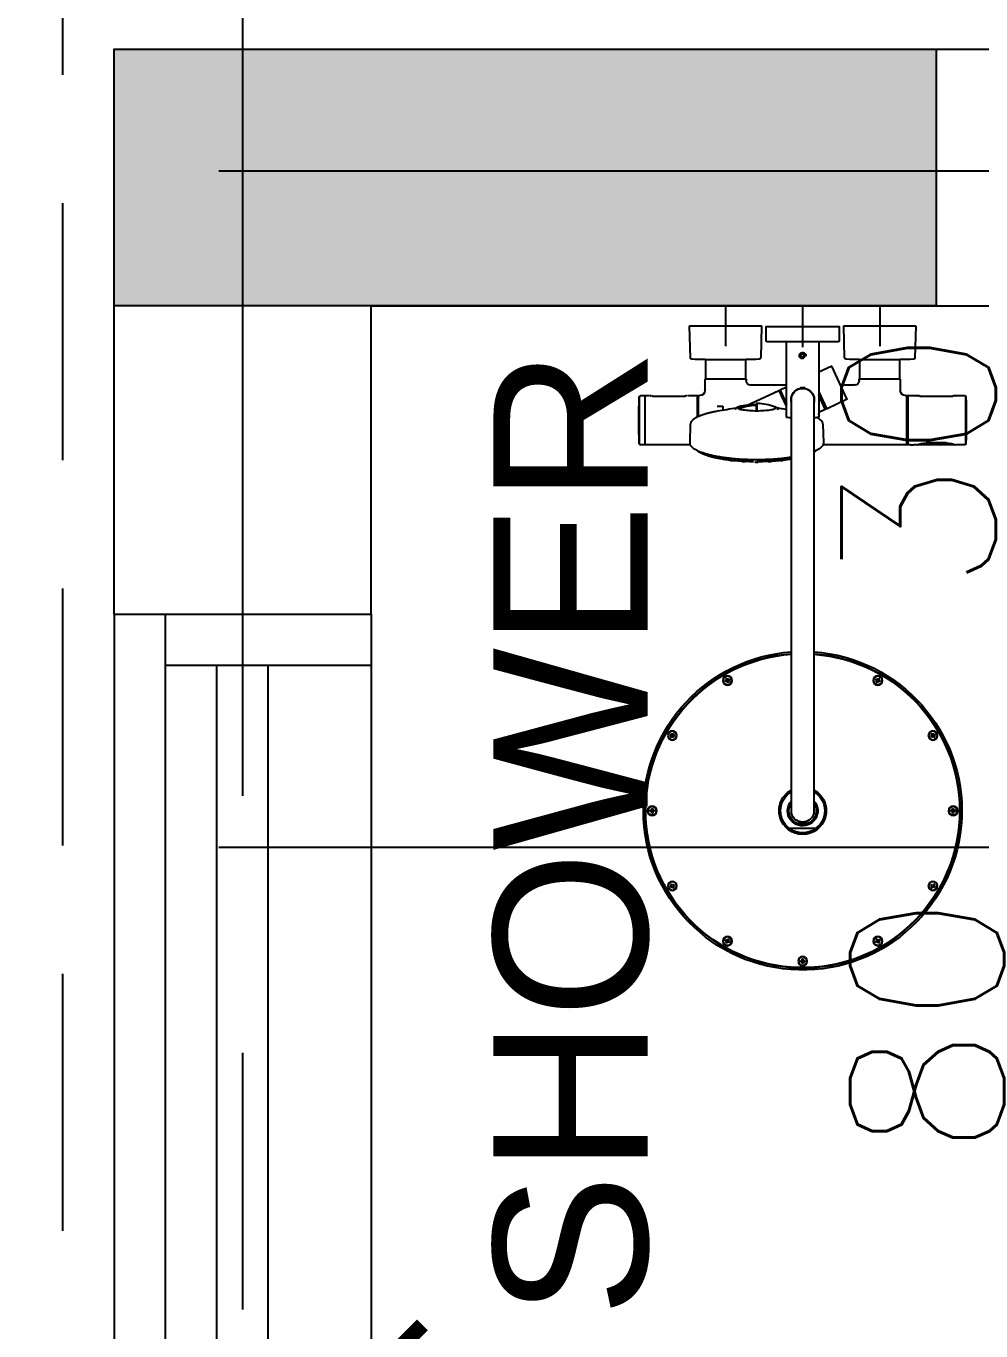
# Model space of a CAD drawing. Header units: centimetres. Extents: x -2093 to 2270, y -504 to 3084.
# Drawn here: x -1788.6 to -1695.7, y 2583.3 to 2710.2 of the extents above; entities that cross this region are included whole.
import ezdxf

# ---------------------------------------------------------------- set-up
doc = ezdxf.new("R2010")
doc.units = ezdxf.units.CM
doc.header["$LTSCALE"] = 100
doc.header["$MEASUREMENT"] = 0
doc.linetypes.add('GRID$0$GRID$0$XREF GRID$0$GRIDS$0$CENTER', pattern=[2, 1.25, -0.25, 0.25, -0.25])
doc.linetypes.add('HIDDEN', pattern=[0.375, 0.25, -0.125])
for name, color, linetype in [('BATH FIXTURES', 85, 'Continuous'), ('DIM IN', 1, 'Continuous'), ('GRID$0$XREF GRID', 11, 'GRID$0$GRID$0$XREF GRID$0$GRIDS$0$CENTER'), ('HIDDEN -03', 8, 'HIDDEN'), ('TEXT', 3, 'Continuous'), ('WALL-01', 7, 'Continuous'), ('WALL-03', 2, 'Continuous'), ('WINDOW', 1, 'Continuous'), ('XREF GF COL$0$COLUMN', 6, 'Continuous'), ('XREF GF COL$0$COLUMN HATCH', 201, 'Continuous')]:
    doc.layers.add(name, color=color, linetype=linetype)
doc.styles.add('22', font='romans.shx')
doc.styles.add('ART-PS-1', font='arial.ttf', dxfattribs={"height": 20})
doc.dimstyles.new('100', dxfattribs={"dimtxt": 15, "dimasz": 10, "dimexe": 8, "dimexo": 12, "dimgap": 6, "dimtad": 1, "dimdec": 0, "dimzin": 0, "dimdsep": 46, "dimtxsty": '22', "dimblk": 'ARCHTICK', "dimcen": 30, "dimdle": 8, "dimclrd": 1, "dimclre": 1, "dimclrt": 2, "dimadec": 0, "dimazin": 0, "dimtfac": 1, "dimtdec": 0, "dimtmove": 2, "dimatfit": 3, "dimldrblk": 'OBLIQUE', "dimfxl": 100, "dimtolj": 1, "dimtzin": 0, "dimarcsym": 0})

# ---------------------------------------------------------------- blocks, each defined once
blk = doc.blocks.new('XREF GF COL')
at = {"layer": 'XREF GF COL$0$COLUMN HATCH'}
blk.add_hatch(color=256, dxfattribs=at).paths.add_polyline_path([(-12089.7, 2708), (-12089.7, 2683), (-12009.7, 2683), (-12009.7, 2708)])
at = {"layer": 'XREF GF COL$0$COLUMN'}
blk.add_lwpolyline([(-12089.7, 2683), (-12089.7, 2708), (-12009.7, 2708), (-12009.7, 2683)], close=True, dxfattribs=at)
blk = doc.blocks.new('GRID')
at = {"layer": 'GRID$0$XREF GRID'}
for p, q in [((-1767.5, 2960.33, 0), (-1767.5, 522.76)), ((-1969.8, 2696.16), (-230.24, 2696.16)), ((-1969.8, 2630.32), (-230.24, 2630.32))]:
    blk.add_line(p, q, dxfattribs=at)
blk = doc.blocks.new('_ARCHTICK')
at = {"color": 0, "linetype": 'ByBlock', "const_width": 0.15}
blk.add_lwpolyline([(-0.5, -0.5), (0.5, 0.5)], dxfattribs=at)
blk = doc.blocks.new('*D229')
at = {"layer": 'Defpoints', "color": 0, "transparency": 16777216}
for p in [(-1755, 2620.67), (-1520, 2620.67), (-1755, 2578.85)]:
    blk.add_point(p, dxfattribs=at)
at = {"layer": 'DIM IN', "color": 1, "lineweight": -2, "transparency": 16777216}
for p, q in [((-1755, 2608.67), (-1755, 2570.85)), ((-1520, 2608.67), (-1520, 2570.85)), ((-1763, 2578.85), (-1662.79, 2578.85)), ((-1512, 2578.85), (-1612.21, 2578.85))]:
    blk.add_line(p, q, dxfattribs=at)
at = {"layer": 'DIM IN', "color": 1, "lineweight": -2, "transparency": 16777216, "xscale": 10, "yscale": 10, "zscale": 10, "rotation": 180}
blk.add_blockref('_ARCHTICK', (-1755, 2578.85), dxfattribs=at)
at = {"layer": 'DIM IN', "color": 1, "lineweight": -2, "transparency": 16777216, "xscale": 10, "yscale": 10, "zscale": 10}
blk.add_blockref('_ARCHTICK', (-1520, 2578.85), dxfattribs=at)
at = {"layer": 'DIM IN', "color": 2, "transparency": 16777216, "insert": (-1637.5, 2578.85), "char_height": 15, "attachment_point": 5, "style": '22'}
blk.add_mtext('\\A1;235', dxfattribs=at)
blk = doc.blocks.new('_OBLIQUE')
at = {"color": 0, "linetype": 'ByBlock'}
blk.add_line((-0.5, -0.5), (0.5, 0.5), dxfattribs=at)
blk = doc.blocks.new('ALW05')
at = {"layer": 'WINDOW'}
for p, q in [((-1775, 2578), (-1775, 2648)), ((-1770, 2578), (-1770, 2648)), ((-1765, 2578), (-1765, 2648)), ((-1755, 2648), (-1755, 2578))]:
    blk.add_line(p, q, dxfattribs=at)
for points in [[(-1775, 2653), (-1755, 2653), (-1755, 2648), (-1775, 2648)], [(-1775, 2578), (-1755, 2578), (-1755, 2573), (-1775, 2573)]]:
    blk.add_lwpolyline(points, close=True, dxfattribs=at)
blk = doc.blocks.new('*D331')
at = {"layer": 'Defpoints', "color": 0, "transparency": 16777216}
for p in [(-1701.6, 2653), (-1687.38, 2653), (-1744.25, 2573)]:
    blk.add_point(p, dxfattribs=at)
at = {"layer": 'DIM IN', "color": 1, "lineweight": -2, "transparency": 16777216}
for p, q in [((-1687.38, 2565), (-1687.38, 2661)), ((-1689.6, 2653), (-1679.38, 2653)), ((-1732.25, 2573), (-1679.38, 2573))]:
    blk.add_line(p, q, dxfattribs=at)
at = {"layer": 'DIM IN', "color": 1, "lineweight": -2, "transparency": 16777216, "xscale": 10, "yscale": 10, "zscale": 10}
for p, rotation in [((-1687.38, 2653), 90), ((-1687.38, 2573), 270)]:
    blk.add_blockref('_ARCHTICK', p, dxfattribs=dict(at, rotation=rotation))
at = {"layer": 'DIM IN', "color": 2, "transparency": 16777216, "insert": (-1700.88, 2613), "char_height": 15, "attachment_point": 5, "rotation": 90, "style": '22'}
blk.add_mtext('\\A1;80', dxfattribs=at)
blk = doc.blocks.new('*D350')
at = {"layer": 'Defpoints', "color": 0, "transparency": 16777216}
for p in [(-1701.6, 2683), (-1687.38, 2683), (-1701.6, 2653)]:
    blk.add_point(p, dxfattribs=at)
at = {"layer": 'DIM IN', "color": 1, "lineweight": -2, "transparency": 16777216}
for p, q in [((-1687.38, 2645), (-1687.38, 2691)), ((-1689.6, 2683), (-1679.38, 2683)), ((-1689.6, 2653), (-1679.38, 2653))]:
    blk.add_line(p, q, dxfattribs=at)
at = {"layer": 'DIM IN', "color": 1, "lineweight": -2, "transparency": 16777216, "xscale": 10, "yscale": 10, "zscale": 10}
for p, rotation in [((-1687.38, 2683), 90), ((-1687.38, 2653), 270)]:
    blk.add_blockref('_ARCHTICK', p, dxfattribs=dict(at, rotation=rotation))
at = {"layer": 'DIM IN', "color": 2, "transparency": 16777216, "insert": (-1701.71, 2668), "char_height": 15, "attachment_point": 5, "rotation": 90, "style": '22'}
blk.add_mtext('\\A1;30', dxfattribs=at)
blk = doc.blocks.new('Bath_ShowerHead_D-31_01')
for p, q in [((-7.5, 0.08), (-7.5, -3.92)), ((0, 0), (0, -4)), ((7.5, 0.08), (7.5, -3.92)), ((-11, -1.97), (-10.92, -5.04)), ((-4.05, -1.92), (-10.95, -1.92)), ((-5.5, -1.92), (-9.5, -1.92)), ((-4.08, -5.04), (-4, -1.97)), ((-3.55, -2.02), (-3.55, -3.4)), ((3.53, -2), (-3.53, -2)), ((2, -2), (-2, -2)), ((3.55, -3.4), (3.55, -2.02)), ((4, -1.97), (4.08, -5.04)), ((10.95, -1.92), (4.05, -1.92)), ((9.5, -1.92), (5.5, -1.92)), ((10.92, -5.04), (11, -1.97)), ((-3.45, -3.5), (3.45, -3.5)), ((-1.57, -3.5), (-1.57, -10.83)), ((1.57, -10.83), (1.57, -3.5)), ((-0.17, -4.82), (-0.09, -4.67)), ((-0.09, -4.97), (-0.17, -4.82)), ((-0.09, -4.67), (0.09, -4.67)), ((0.09, -4.97), (-0.09, -4.97)), ((0.09, -4.67), (0.17, -4.82)), ((0.17, -4.82), (0.09, -4.97)), ((-5.5, -5.22), (-9.5, -5.22)), ((-9.43, -5.22), (-9.43, -7.1)), ((-5.57, -7.1), (-5.57, -5.22)), ((-4.31, -9.04), (-2.83, -5.87)), ((-1.57, -6.4), (-2.76, -5.85)), ((9.5, -5.22), (5.5, -5.22)), ((5.57, -5.22), (5.57, -7.1)), ((9.43, -7.1), (9.43, -5.22)), ((-9.5, -7.14), (-9.5, -8.22)), ((-9.48, -7.12), (-5.52, -7.12)), ((-5.5, -7.26), (-5.5, -7.14)), ((5.5, -7.14), (5.5, -7.26)), ((5.52, -7.12), (9.48, -7.12)), ((9.5, -8.22), (9.5, -7.14)), ((-15.89, -13.37), (-15.89, -8.87)), ((-14.94, -8.72), (-15.74, -8.72)), ((-14.42, -8.77), (-14.62, -8.77)), ((-11.62, -8.77), (-14.42, -8.77)), ((-11.42, -8.77), (-11.62, -8.77)), ((-10.24, -8.72), (-11.1, -8.72)), ((-10.22, -8.74), (-10.22, -13.5)), ((-10.15, -13.5), (-10.15, -8.74)), ((-9.99, -8.72), (-10.13, -8.72)), ((-3.68, -7.69), (-5.06, -7.69)), ((-1.57, -8.37), (-2.31, -9.97)), ((-2.2, -10.05), (-1.57, -8.69)), ((-0.2, -7.97), (-0.25, -8)), ((-0.25, -8), (0.25, -8)), ((-0.25, -8), (-0.25, -8.05)), ((-0.2, -7.97), (0.2, -7.97)), ((-0.2, -8.05), (-0.2, -7.97)), ((0.25, -8), (0.2, -7.97)), ((0.2, -8.05), (0.2, -7.97)), ((0.25, -8.05), (0.25, -8)), ((5.06, -7.69), (1.57, -7.69)), ((2.18, -8.15), (1.57, -7.86)), ((2.2, -8.19), (1.57, -9.55)), ((1.57, -9.75), (2.28, -8.22)), ((2.23, -8.32), (2.17, -8.29)), ((5.46, -9.68), (2.31, -8.21)), ((10.13, -8.72), (10, -8.72)), ((10.15, -8.74), (10.15, -10.74)), ((10.23, -10.77), (10.23, -8.74)), ((11.1, -8.72), (10.25, -8.72)), ((11.62, -8.78), (11.43, -8.77)), ((14.42, -8.78), (11.62, -8.78)), ((14.42, -8.78), (11.62, -8.78)), ((14.42, -8.78), (14.42, -8.78)), ((14.62, -8.77), (14.42, -8.78)), ((15.75, -8.72), (14.95, -8.72)), ((15.35, -8.72), (15.35, -13.52)), ((15.9, -8.87), (15.9, -13.37)), ((-10.15, -9.32), (-10.22, -9.32)), ((-10.22, -9.35), (-10.15, -9.35)), ((-10.15, -9.94), (-10.22, -9.94)), ((-4.28, -9.11), (-2.38, -10)), ((-2.28, -9.9), (-2.17, -9.95)), ((-2.18, -10.09), (-1.57, -10.38)), ((-1.1, -9.12), (-1.1, -13.17)), ((1.1, -13.17), (1.1, -9.12)), ((2.45, -9.98), (2.44, -10.04)), ((2.46, -9.96), (2.45, -9.98)), ((2.7, -9.83), (2.7, -9.99)), ((4.45, -9.48), (4.45, -10.04)), ((4.45, -10.04), (4.45, -10.09)), ((4.45, -10.09), (4.45, -10.19)), ((4.47, -10.14), (4.47, -10.19)), ((4.5, -9.6), (4.5, -9.65)), ((4.5, -9.67), (4.5, -9.65)), ((4.5, -10.17), (4.5, -9.67)), ((5.86, -9.73), (5.83, -9.72)), ((6.5, -10.04), (6.5, -9.98)), ((7.77, -9.74), (7.77, -10.08)), ((8.32, -9.74), (7.77, -9.74)), ((10.23, -9.57), (10.15, -9.49)), ((-10.22, -10.53), (-10.15, -10.53)), ((-10.15, -11.71), (-10.22, -11.71)), ((-10.22, -12.3), (-10.15, -12.3)), ((-1.96, -11.55), (-2.02, -13.28)), ((10.96, -13.28), (10.9, -11.55)), ((-15.74, -13.52), (-14.94, -13.52)), ((-14.8, -13.52), (-11.23, -13.52)), ((-14.01, -13.32), (-14.01, -13.32)), ((-14.01, -13.32), (-12.02, -13.32)), ((-12.02, -13.32), (-12.02, -13.32)), ((-11.09, -13.52), (-10.82, -13.52)), ((-10.51, -13.52), (-10.24, -13.52)), ((-10.15, -12.89), (-10.22, -12.89)), ((-10.22, -12.92), (-10.15, -12.92)), ((-10.13, -13.52), (-1.97, -13.52)), ((-1.1, -13.17), (-1.1, -45.07)), ((1.1, -45.07), (1.1, -13.17)), ((10.91, -13.52), (15.75, -13.52)), ((-7.39, -36.42), (-7.54, -36.51)), ((-7.54, -36.51), (-7.49, -36.59)), ((-7.49, -36.59), (-7.34, -36.51)), ((-7.39, -36.23), (-7.47, -36.28)), ((-7.47, -36.28), (-7.39, -36.42)), ((-7.43, -36.45), (-7.38, -36.54)), ((-7.33, -36.33), (-7.42, -36.38)), ((-7.3, -36.37), (-7.39, -36.23)), ((-7.34, -36.51), (-7.25, -36.66)), ((-7.31, -36.56), (-7.22, -36.51)), ((-7.15, -36.29), (-7.3, -36.37)), ((-7.21, -36.43), (-7.26, -36.35)), ((-7.25, -36.46), (-7.1, -36.37)), ((-7.17, -36.61), (-7.25, -36.46)), ((-7.25, -36.66), (-7.17, -36.61)), ((-7.1, -36.37), (-7.15, -36.29)), ((7.15, -36.29), (7.1, -36.37)), ((7.1, -36.37), (7.25, -36.46)), ((7.3, -36.37), (7.15, -36.29)), ((7.25, -36.46), (7.17, -36.61)), ((7.17, -36.61), (7.25, -36.66)), ((7.26, -36.35), (7.21, -36.43)), ((7.22, -36.51), (7.31, -36.56)), ((7.25, -36.66), (7.34, -36.51)), ((7.39, -36.23), (7.3, -36.37)), ((7.42, -36.38), (7.33, -36.33)), ((7.34, -36.51), (7.49, -36.59)), ((7.38, -36.54), (7.43, -36.45)), ((7.47, -36.28), (7.39, -36.23)), ((7.39, -36.42), (7.47, -36.28)), ((7.54, -36.51), (7.39, -36.42)), ((7.49, -36.59), (7.54, -36.51)), ((-12.84, -41.65), (-12.89, -41.73)), ((-12.89, -41.73), (-12.75, -41.82)), ((-12.7, -41.73), (-12.84, -41.65)), ((-12.75, -41.82), (-12.83, -41.97)), ((-12.74, -41.7), (-12.79, -41.79)), ((-12.77, -41.86), (-12.69, -41.91)), ((-12.75, -42.02), (-12.66, -41.87)), ((-12.61, -41.58), (-12.7, -41.73)), ((-12.58, -41.74), (-12.67, -41.69)), ((-12.66, -41.87), (-12.51, -41.95)), ((-12.53, -41.63), (-12.61, -41.58)), ((-12.61, -41.78), (-12.53, -41.63)), ((-12.46, -41.87), (-12.61, -41.78)), ((-12.61, -41.9), (-12.56, -41.81)), ((-12.51, -41.95), (-12.46, -41.87)), ((12.61, -41.78), (12.46, -41.87)), ((12.46, -41.87), (12.51, -41.95)), ((12.51, -41.95), (12.66, -41.87)), ((12.61, -41.58), (12.53, -41.63)), ((12.53, -41.63), (12.61, -41.78)), ((12.56, -41.81), (12.61, -41.9)), ((12.67, -41.69), (12.58, -41.74)), ((12.7, -41.73), (12.61, -41.58)), ((12.66, -41.87), (12.75, -42.02)), ((12.69, -41.91), (12.77, -41.86)), ((12.84, -41.65), (12.7, -41.73)), ((12.79, -41.79), (12.74, -41.7)), ((12.75, -41.82), (12.89, -41.73)), ((12.83, -41.97), (12.75, -41.82)), ((12.89, -41.73), (12.84, -41.65)), ((-12.83, -41.97), (-12.75, -42.02)), ((12.75, -42.02), (12.83, -41.97)), ((-1.1, -45.07), (-1.1, -49.12)), ((1.1, -49.12), (1.1, -45.07)), ((-1.3, -47.42), (-1.1, -47.42)), ((1.1, -47.42), (1.3, -47.42)), ((-14.86, -49.07), (-14.86, -49.17)), ((-14.69, -49.07), (-14.86, -49.07)), ((-14.86, -49.17), (-14.69, -49.17)), ((-14.74, -49.07), (-14.74, -49.17)), ((-14.69, -48.9), (-14.69, -49.07)), ((-14.59, -48.9), (-14.69, -48.9)), ((-14.59, -49.02), (-14.69, -49.02)), ((-14.69, -49.17), (-14.69, -49.34)), ((-14.69, -49.22), (-14.59, -49.22)), ((-14.69, -49.34), (-14.59, -49.34)), ((-14.59, -49.07), (-14.59, -48.9)), ((-14.42, -49.07), (-14.59, -49.07)), ((-14.59, -49.17), (-14.42, -49.17)), ((-14.59, -49.34), (-14.59, -49.17)), ((-14.54, -49.17), (-14.54, -49.07)), ((-14.42, -49.17), (-14.42, -49.07)), ((-2.2, -49.79), (-2.2, -48.45)), ((2.2, -48.45), (2.2, -49.79)), ((14.59, -49.07), (14.42, -49.07)), ((14.42, -49.07), (14.42, -49.17)), ((14.42, -49.17), (14.59, -49.17)), ((14.54, -49.07), (14.54, -49.17)), ((14.69, -48.9), (14.59, -48.9)), ((14.59, -48.9), (14.59, -49.07)), ((14.69, -49.02), (14.59, -49.02)), ((14.59, -49.17), (14.59, -49.34)), ((14.59, -49.22), (14.69, -49.22)), ((14.59, -49.34), (14.69, -49.34)), ((14.69, -49.07), (14.69, -48.9)), ((14.86, -49.07), (14.69, -49.07)), ((14.69, -49.34), (14.69, -49.17)), ((14.69, -49.17), (14.86, -49.17)), ((14.74, -49.17), (14.74, -49.07)), ((14.86, -49.17), (14.86, -49.07)), ((-0.45, -50.32), (-0.57, -50.32)), ((-0.45, -50.32), (0.45, -50.32)), ((0.57, -50.32), (0.45, -50.32)), ((-1.01, -50.82), (-1.3, -50.82)), ((-0.9, -50.82), (-1.01, -50.82)), ((0.9, -50.82), (-0.9, -50.82)), ((1.01, -50.82), (0.9, -50.82)), ((1.3, -50.82), (1.01, -50.82)), ((-12.75, -56.42), (-12.89, -56.51)), ((-12.89, -56.51), (-12.84, -56.59)), ((-12.84, -56.59), (-12.7, -56.51)), ((-12.75, -56.22), (-12.83, -56.27)), ((-12.83, -56.27), (-12.75, -56.42)), ((-12.79, -56.45), (-12.74, -56.54)), ((-12.69, -56.33), (-12.77, -56.38)), ((-12.66, -56.37), (-12.75, -56.22)), ((-12.7, -56.51), (-12.61, -56.66)), ((-12.67, -56.55), (-12.58, -56.5)), ((-12.51, -56.29), (-12.66, -56.37)), ((-12.56, -56.43), (-12.61, -56.34)), ((-12.61, -56.46), (-12.46, -56.37)), ((-12.53, -56.61), (-12.61, -56.46)), ((-12.61, -56.66), (-12.53, -56.61)), ((-12.46, -56.37), (-12.51, -56.29)), ((12.51, -56.29), (12.46, -56.37)), ((12.46, -56.37), (12.61, -56.46)), ((12.66, -56.37), (12.51, -56.29)), ((12.61, -56.46), (12.53, -56.61)), ((12.53, -56.61), (12.61, -56.66)), ((12.61, -56.34), (12.56, -56.43)), ((12.58, -56.5), (12.67, -56.55)), ((12.61, -56.66), (12.7, -56.51)), ((12.75, -56.22), (12.66, -56.37)), ((12.77, -56.38), (12.69, -56.33)), ((12.7, -56.51), (12.84, -56.59)), ((12.74, -56.54), (12.79, -56.45)), ((12.83, -56.27), (12.75, -56.22)), ((12.75, -56.42), (12.83, -56.27)), ((12.89, -56.51), (12.75, -56.42)), ((12.84, -56.59), (12.89, -56.51)), ((-7.49, -61.65), (-7.54, -61.73)), ((-7.54, -61.73), (-7.39, -61.82)), ((-7.34, -61.73), (-7.49, -61.65)), ((-7.39, -61.82), (-7.47, -61.96)), ((-7.47, -61.96), (-7.39, -62.01)), ((-7.38, -61.7), (-7.43, -61.79)), ((-7.42, -61.86), (-7.33, -61.91)), ((-7.39, -62.01), (-7.3, -61.87)), ((-7.25, -61.58), (-7.34, -61.73)), ((-7.22, -61.73), (-7.31, -61.68)), ((-7.3, -61.87), (-7.15, -61.95)), ((-7.26, -61.89), (-7.21, -61.81)), ((-7.17, -61.63), (-7.25, -61.58)), ((-7.25, -61.78), (-7.17, -61.63)), ((-7.1, -61.87), (-7.25, -61.78)), ((-7.15, -61.95), (-7.1, -61.87)), ((7.25, -61.78), (7.1, -61.87)), ((7.1, -61.87), (7.15, -61.95)), ((7.15, -61.95), (7.3, -61.87)), ((7.25, -61.58), (7.17, -61.63)), ((7.17, -61.63), (7.25, -61.78)), ((7.21, -61.81), (7.26, -61.89)), ((7.31, -61.68), (7.22, -61.73)), ((7.34, -61.73), (7.25, -61.58)), ((7.3, -61.87), (7.39, -62.01)), ((7.33, -61.91), (7.42, -61.86)), ((7.49, -61.65), (7.34, -61.73)), ((7.43, -61.79), (7.38, -61.7)), ((7.39, -61.82), (7.54, -61.73)), ((7.47, -61.96), (7.39, -61.82)), ((7.39, -62.01), (7.47, -61.96)), ((7.54, -61.73), (7.49, -61.65)), ((-0.05, -63.71), (-0.22, -63.71)), ((-0.22, -63.71), (-0.22, -63.81)), ((-0.22, -63.81), (-0.05, -63.81)), ((-0.1, -63.71), (-0.1, -63.81)), ((0.05, -63.54), (-0.05, -63.54)), ((-0.05, -63.54), (-0.05, -63.71)), ((0.05, -63.66), (-0.05, -63.66)), ((-0.05, -63.81), (-0.05, -63.98)), ((-0.05, -63.86), (0.05, -63.86)), ((-0.05, -63.98), (0.05, -63.98)), ((0.05, -63.71), (0.05, -63.54)), ((0.22, -63.71), (0.05, -63.71)), ((0.05, -63.81), (0.22, -63.81)), ((0.05, -63.98), (0.05, -63.81)), ((0.1, -63.81), (0.1, -63.71)), ((0.22, -63.81), (0.22, -63.71))]:
    blk.add_line(p, q)
for centre, radius in [((0, -4.82), 0.246), ((0, -4.82), 0.18), ((-7.32, -36.44), 0.45), ((-7.32, -36.44), 0.41), ((7.32, -36.44), 0.45), ((7.32, -36.44), 0.41), ((-12.68, -41.8), 0.45), ((-12.68, -41.8), 0.41), ((12.68, -41.8), 0.45), ((12.68, -41.8), 0.41), ((-14.64, -49.12), 0.45), ((-14.64, -49.12), 0.41), ((14.64, -49.12), 0.45), ((14.64, -49.12), 0.41), ((-12.68, -56.44), 0.45), ((-12.68, -56.44), 0.41), ((12.68, -56.44), 0.45), ((12.68, -56.44), 0.41), ((-7.32, -61.8), 0.45), ((-7.32, -61.8), 0.41), ((7.32, -61.8), 0.45), ((7.32, -61.8), 0.41), ((0, -63.76), 0.45), ((0, -63.76), 0.41)]:
    blk.add_circle(centre, radius)
for centre, radius, start, end in [((-10.95, -1.97), 0.05, 90, 181.5), ((-4.05, -1.97), 0.05, 358.5, 90), ((-3.53, -2.02), 0.02, 90, 180), ((3.53, -2.02), 0.02, 0, 90), ((4.05, -1.97), 0.05, 90, 181.5), ((10.95, -1.97), 0.05, 358.5, 90), ((-3.45, -3.4), 0.1, 180, 270), ((3.45, -3.4), 0.1, 270, 0), ((-10.77, -5.04), 0.15, 181.5, 268.1235), ((-4.23, -5.04), 0.15, 271.8765, 358.5), ((0, -4.82), 0.3, 255, 195), ((4.23, -5.04), 0.15, 181.5, 268.1235), ((10.77, -5.04), 0.15, 271.8765, 358.5), ((-7.5, 94.76), 100, 268.1235, 268.854), ((-7.5, 94.76), 100, 271.146, 271.8765), ((-2.78, -5.89), 0.05, 65, 155), ((7.5, 94.76), 100, 268.1235, 268.854), ((7.5, 94.76), 100, 271.146, 271.8765), ((-9.48, -7.14), 0.02, 90, 180), ((-9.41, -7.1), 0.02, 180, 270), ((-5.59, -7.1), 0.02, 270, 0), ((-5.52, -7.14), 0.02, 0, 90), ((-5.06, -7.26), 0.444, 181.5907, 267.0077), ((5.06, -7.26), 0.444, 271.3582, 358.5138), ((5.52, -7.14), 0.02, 90, 180), ((5.59, -7.1), 0.02, 180, 270), ((9.41, -7.1), 0.02, 270, 0), ((9.48, -7.14), 0.02, 0, 90), ((84.08, -11.12), 100, 178.7132, 181.2877), ((-15.74, -8.87), 0.15, 90.4837, 180.0005), ((-14.49, -6.71), 2.06, 259.3919, 261.1025), ((-14.43, -6.33), 2.44, 260.7742, 265.5339), ((-11.61, -6.33), 2.44, 274.4645, 279.2276), ((-11.51, -6.98), 1.78, 279.0316, 280.3594), ((-10.24, -8.74), 0.02, 0, 90), ((-10.13, -8.74), 0.02, 90, 180), ((-10, -8.22), 0.5, 270.4238, 359.5853), ((0, -9.12), 1.13, 102.7838, 191.5041), ((0, -9.12), 1.1, 0, 180), ((0, -9.12), 1.13, 0, 77.1991), ((2.18, -8.27), 0.02, 155, 245), ((2.17, -8.18), 0.03, 335, 65), ((2.3, -8.23), 0.02, 65, 155), ((10, -8.22), 0.497, 180.2837, 270.0504), ((10.13, -8.74), 0.02, 0, 90), ((10.25, -8.74), 0.02, 90, 180), ((11.1, -8.77), 0.0505, 46.9195, 89.7895), ((11.61, -6.44), 2.33, 260.4502, 265.432), ((11.23, -8.77), 0.0307, 68.4365, 95.6982), ((14.44, -6.44), 2.33, 274.5661, 279.5519), ((14.82, -8.77), 0.0307, 84.3084, 113.464), ((14.95, -8.77), 0.0505, 90.2105, 133.0804), ((15.75, -8.87), 0.15, 359.9994, 90.499), ((-84.07, -11.12), 100, 358.7126, 1.287), ((-4.26, -9.06), 0.05, 155, 245), ((-2.36, -9.95), 0.05, 245, 335), ((-2.17, -10.06), 0.03, 155, 245), ((-2.18, -9.97), 0.02, 335, 65), ((0, -9.12), 1.13, 347.0955, 0), ((-1.86, 11.13), 21.49, 279.1725, 281.6283), ((2.77, -9.83), 0.0688, 110.5785, 179.6732), ((4.52, -9.6), 0.02, 89.4549, 180), ((4.47, -14.33), 4.75, 70.3229, 89.4549), ((4.74, -17.38), 7.73, 81.8576, 85.6981), ((6.18, -10.01), 0.0683, 17.0873, 69.4893), ((6.18, -10.03), 0.0688, 27.4358, 69.422), ((10.8, 11.12), 21.49, 258.3745, 263.3006), ((-1.53, -10.83), 0.03, 180, 262.9292), ((0, 1.55), 12.5, 262.9292, 264.9514), ((0, 1.55), 12.5, 275.0486, 277.0708), ((1.53, -10.83), 0.03, 277.0708, 0), ((-15.74, -13.37), 0.15, 179.9997, 270.0108), ((-14.01, -15.69), 2.36, 89.9874, 113.2654), ((-14.81, -13.47), 0.0472, 176.4407, 249.6056), ((-14.04, -15.57), 2.19, 89.1588, 110.5651), ((-12.02, -15.69), 2.36, 66.7399, 90.0119), ((-12.03, -15.83), 2.45, 70.5873, 89.6922), ((-11.22, -13.47), 0.0475, 288.6919, 2.8285), ((-10.77, -14.08), 0.56, 94.061, 94.739), ((-10.82, -13.51), 0.0147, 276.3407, 278.3544), ((-10.66, -15.82), 2.3, 86.2644, 93.6304), ((-10.66, -16.5), 2.98, 87.2513, 90.9598), ((-10.48, -12.57), 0.953, 267.5377, 268.1419), ((-10.51, -13.5), 0.0168, 261.4715, 263.6935), ((-10.52, -13.61), 0.0874, 84.5355, 86.4641), ((-10.24, -13.5), 0.02, 270, 0), ((-10.13, -13.5), 0.02, 180, 270), ((15.75, -13.37), 0.15, 269.9564, 0), ((4.8, -6.63), 8.53, 269.8368, 272.5731), ((4.93, -2.23), 12.92, 271.1539, 273.6573), ((5.2, -2.65), 12.48, 272.5174, 275.0502), ((5.51, -3.42), 11.7, 273.8933, 276.5191), ((5.86, -4.52), 10.57, 275.3173, 278.1182), ((6.26, -5.88), 9.16, 276.8331, 279.913), ((6.72, -7.42), 7.57, 278.4883, 282.0418), ((7.09, -8.34), 6.6, 280.5691, 283.982), ((0, -49.12), 15.5, 94.0697, 0), ((0, -49.12), 15.32, 94.1175, 0), ((0, -49.12), 15.3, 94.123, 0), ((0, -49.12), 15.29, 94.1256, 0), ((0, -49.12), 15.27, 94.131, 0), ((0, -49.12), 15.5, 0, 85.9303), ((0, -49.12), 15.32, 0, 85.8825), ((0, -49.12), 15.3, 0, 85.877), ((0, -49.12), 15.29, 0, 85.8744), ((0, -49.12), 15.27, 0, 85.869), ((0, -49.12), 2.3, 118.5719, 162.9284), ((0, -49.12), 2.15, 127.2488, 232.7512), ((0, -49.12), 1.47, 138.4433, 0), ((0, -49.12), 2.15, 124.3637, 127.2488), ((0, -49.12), 2.15, 120.7723, 124.3637), ((0, -49.12), 2.3, 17.0716, 61.4281), ((0, -49.12), 2.15, 55.6363, 59.2277), ((0, -49.12), 1.47, 0, 41.5567), ((0, -49.12), 2.15, 52.7512, 55.6363), ((0, -49.12), 2.15, 307.2488, 52.7512), ((0, -49.12), 2.3, 169.228, 190.772), ((0, -49.12), 2.3, 162.9301, 169.228), ((-2.17, -48.45), 0.03, 162.9301, 180), ((0, -49.12), 1.35, 144.5691, 0), ((0, -49.12), 1.33, 145.7987, 244.4562), ((0, -49.12), 1.1, 180, 0), ((0, -49.12), 1.33, 295.5438, 34.2013), ((0, -49.12), 1.35, 0, 35.4309), ((0, -49.12), 2.3, 10.772, 17.0699), ((2.17, -48.45), 0.03, 0, 17.0699), ((0, -49.12), 2.3, 349.228, 10.772), ((0, -49.12), 2.3, 190.772, 197.0699), ((-2.17, -49.79), 0.03, 180, 197.0699), ((0, -49.12), 2.3, 197.0716, 342.9284), ((0, -49.12), 2.3, 342.9301, 349.228), ((2.17, -49.79), 0.03, 342.9301, 0), ((0, -49.12), 2.15, 232.7512, 235.6363), ((0, -49.12), 2.15, 235.6363, 304.3637), ((0, -49.12), 2.15, 304.3637, 307.2488)]:
    blk.add_arc(centre, radius, start, end)
for centre, major_axis, ratio, start_param, end_param in [((-5.06, -7.19), (0, 0.5), 1, 3.091409, 3.141593), ((2.72, -9.83), (0.02, 0), 0.241922, 3.141593, 3.167236), ((4.47, -14.05), (-4.73, 0), 0.970296, 4.728297, 5.086392), ((4.47, -14.22), (4.73, 0), 0.970296, 1.196063, 1.554861), ((4.47, -14.24), (4.73, 0), 0.970296, 1.196793, 1.554888), ((-2.17, -48.45), (-0.0287, 0.0088), 0.989207, 0, 0.288551), ((2.17, -48.45), (-0.0287, -0.0088), 0.989207, 2.853042, 3.141593), ((-2.17, -49.79), (-0.0287, -0.0088), 0.989207, 5.994634, 6.283185), ((2.17, -49.79), (0.0287, -0.0088), 0.989207, 0, 0.288551)]:
    blk.add_ellipse(centre, major_axis=major_axis, ratio=ratio, start_param=start_param, end_param=end_param)
for points, degree in [([(-5.5, -7.27), (-5.5, -7.26), (-5.5, -7.26), (-5.5, -7.26)], 3), ([(5.5, -7.26), (5.5, -7.26), (5.5, -7.26), (5.5, -7.27)], 3), ([(-10, -8.72), (-10, -8.72), (-10, -8.72), (-10, -8.72)], 3), ([(4.45, -9.63), (4.46, -9.63), (4.46, -9.63), (4.47, -9.63)], 3), ([(4.47, -9.66), (4.46, -9.66), (4.46, -9.66), (4.45, -9.66)], 3), ([(4.47, -10.14), (4.46, -10.14), (4.46, -10.14), (4.45, -10.14)], 3), ([(4.47, -9.63), (4.49, -9.63), (4.5, -9.63), (4.52, -9.63)], 3), ([(4.5, -9.66), (4.49, -9.66), (4.48, -9.66), (4.47, -9.66)], 3), ([(4.5, -10.14), (4.49, -10.14), (4.48, -10.14), (4.47, -10.14)], 3), ([(-1.47, -10.88), (-1.47, -10.87), (-1.47, -10.87), (-1.47, -10.86)], 3), ([(-1.96, -11.55), (-1.96, -11.55), (-1.96, -11.55), (-1.96, -11.55), (-1.96, -11.55), (-1.96, -11.55)], 5)]:
    blk.add_open_spline(points, degree=degree)
for points, degree, knots in [([(-14.87, -8.73), (-14.88, -8.73), (-14.91, -8.73), (-14.93, -8.72), (-14.93, -8.72), (-14.94, -8.72), (-14.94, -8.72), (-14.94, -8.72), (-14.95, -8.72)], 3, [0, 0, 0, 0, 0.245741, 0.69191, 0.916224, 0.957728, 0.982787, 1, 1, 1, 1]), ([(-11.1, -8.72), (-11.1, -8.72), (-11.11, -8.72), (-11.11, -8.72), (-11.11, -8.72), (-11.12, -8.72), (-11.15, -8.73), (-11.18, -8.73), (-11.19, -8.74)], 3, [0, 0, 0, 0, 0.015565, 0.048335, 0.127827, 0.377073, 0.755534, 1, 1, 1, 1]), ([(2.44, -10.04), (2.44, -10.06), (2.44, -10.08), (2.45, -10.1), (2.45, -10.1)], 3, [0, 0, 0, 0, 0.0633839, 0.1139324, 0.1139324, 0.1139324, 0.1139324]), ([(2.45, -9.97), (2.45, -9.97), (2.45, -9.97), (2.45, -9.97), (2.45, -9.98), (2.45, -9.98), (2.45, -9.98)], 5, [0.49842013, 0.49842013, 0.49842013, 0.49842013, 0.49842013, 0.49842013, 0.50000075, 0.51157507, 0.51157507, 0.51157507, 0.51157507, 0.51157507, 0.51157507]), ([(2.7, -9.8), (2.7, -9.81), (2.66, -9.82), (2.59, -9.85), (2.52, -9.88), (2.48, -9.92), (2.47, -9.94), (2.46, -9.94)], 3, [0.4254993, 0.4254993, 0.4254993, 0.4254993, 0.4526311, 0.5889127, 0.7344681, 0.8892637, 0.9254156, 0.9254156, 0.9254156, 0.9254156]), ([(2.62, -9.91), (2.62, -9.91), (2.62, -9.91), (2.62, -9.89), (2.63, -9.87), (2.67, -9.85), (2.68, -9.84), (2.69, -9.84)], 3, [0.4958252, 0.4958252, 0.4958252, 0.4958252, 0.5, 0.5, 0.5625, 0.5625, 0.58796867, 0.58796867, 0.58796867, 0.58796867]), ([(4.47, -10.19), (4.23, -10.19), (3.98, -10.18), (3.65, -10.16), (3.54, -10.15), (3.34, -10.13), (3.25, -10.12), (3.08, -10.09), (3, -10.08), (2.87, -10.05), (2.81, -10.03), (2.68, -9.99), (2.63, -9.96), (2.62, -9.92)], 3, [0, 0, 0, 0, 0.125, 0.125, 0.1875, 0.1875, 0.25, 0.25, 0.3125, 0.3125, 0.375, 0.375, 0.4856991, 0.4856991, 0.4856991, 0.4856991]), ([(2.7, -9.87), (2.66, -9.89), (2.65, -9.91), (2.65, -9.94), (2.66, -9.96), (2.67, -9.98)], 3, [0.4257206, 0.4257206, 0.4257206, 0.4257206, 0.5, 0.5, 0.5536818, 0.5536818, 0.5536818, 0.5536818]), ([(4.45, -9.48), (4.45, -9.47), (4.45, -9.47), (4.44, -9.47), (4.44, -9.46), (4.44, -9.46), (4.43, -9.46), (4.42, -9.45), (4.41, -9.45), (4.4, -9.45), (4.4, -9.45), (4.4, -9.45)], 3, [0, 0, 0, 0, 0.059506, 0.159563, 0.245992, 0.329643, 0.42315, 0.565802, 0.784627, 0.970374, 1, 1, 1, 1]), ([(6.32, -9.92), (6.32, -9.94), (6.31, -9.95), (6.26, -9.98), (6.23, -10), (6.14, -10.03), (6.08, -10.05), (5.95, -10.08), (5.87, -10.09), (5.61, -10.13), (5.41, -10.15), (4.96, -10.18), (4.72, -10.19), (4.47, -10.19)], 3, [0.5117194, 0.5117194, 0.5117194, 0.5117194, 0.5625, 0.5625, 0.625, 0.625, 0.6875, 0.6875, 0.75, 0.75, 0.875, 0.875, 1, 1, 1, 1]), ([(4.55, -9.65), (4.54, -9.65), (4.54, -9.65), (4.53, -9.65), (4.52, -9.65), (4.51, -9.65), (4.5, -9.66), (4.5, -9.66), (4.5, -9.67), (4.5, -9.67), (4.5, -9.67)], 3, [0, 0, 0, 0, 0.076286, 0.279716, 0.508547, 0.661979, 0.772982, 0.883151, 0.998032, 1, 1, 1, 1]), ([(5.39, -9.67), (5.53, -9.68), (5.67, -9.7), (5.87, -9.73), (5.95, -9.74), (6.08, -9.77), (6.14, -9.79), (6.23, -9.82), (6.26, -9.84), (6.31, -9.87), (6.32, -9.89), (6.32, -9.91), (6.32, -9.91), (6.32, -9.91)], 3, [0.1647399, 0.1647399, 0.1647399, 0.1647399, 0.25, 0.25, 0.3125, 0.3125, 0.375, 0.375, 0.4375, 0.4375, 0.5, 0.5, 0.5032189, 0.5032189, 0.5032189, 0.5032189]), ([(6.27, -9.97), (6.29, -9.96), (6.3, -9.94), (6.3, -9.91), (6.29, -9.89), (6.24, -9.86), (6.21, -9.84), (6.11, -9.81), (6.06, -9.79), (5.93, -9.77), (5.85, -9.75), (5.68, -9.73), (5.6, -9.72), (5.5, -9.71)], 3, [0.4482744, 0.4482744, 0.4482744, 0.4482744, 0.5, 0.5, 0.5625, 0.5625, 0.625, 0.625, 0.6875, 0.6875, 0.75, 0.75, 0.8100245, 0.8100245, 0.8100245, 0.8100245]), ([(5.89, -9.73), (5.88, -9.73), (5.88, -9.73), (5.87, -9.73), (5.85, -9.72), (5.83, -9.72), (5.83, -9.72)], 3, [0.74785872, 0.74785872, 0.74785872, 0.74785872, 0.75028089, 0.75154772, 0.75733642, 0.76181543, 0.76181543, 0.76181543, 0.76181543]), ([(6.5, -9.98), (6.49, -9.96), (6.48, -9.93), (6.44, -9.89), (6.37, -9.85), (6.27, -9.81), (6.15, -9.78), (6.02, -9.75), (5.93, -9.74), (5.89, -9.73)], 3, [0, 0, 0, 0, 0.131987, 0.281792, 0.449255, 0.586344, 0.733125, 0.889496, 1, 1, 1, 1]), ([(6.18, -9.91), (6.17, -9.91), (6.17, -9.91), (6.14, -9.89), (6.11, -9.87), (6.08, -9.86)], 3, [0.0968, 0.0968, 0.0968, 0.0968, 0.125, 0.125, 0.2392713, 0.2392713, 0.2392713, 0.2392713]), ([(6.24, -10), (6.24, -10), (6.24, -9.98), (6.22, -9.95), (6.21, -9.93), (6.2, -9.93)], 3, [0, 0, 0, 0, 0.094437, 0.572572, 1, 1, 1, 1]), ([(6.49, -10.09), (6.49, -10.09), (6.5, -10.08), (6.5, -10.06), (6.5, -10.04)], 3, [0.8927078, 0.8927078, 0.8927078, 0.8927078, 0.923572, 1, 1, 1, 1]), ([(6.5, -10.05), (6.5, -10.05), (6.5, -10.05), (6.5, -10.05), (6.5, -10.04)], 3, [0.49985456, 0.49985456, 0.49985456, 0.49985456, 0.499857717, 0.505184623, 0.505184623, 0.505184623, 0.505184623]), ([(-1.44, -10.86), (-1.47, -10.88), (-1.56, -10.94), (-1.67, -11.03), (-1.78, -11.13), (-1.87, -11.25), (-1.94, -11.39), (-1.95, -11.49), (-1.96, -11.55)], 3, [0.5801674, 0.5801674, 0.5801674, 0.5801674, 0.6259358, 0.696701, 0.7574415, 0.8282146, 0.9090569, 1, 1, 1, 1]), ([(-1.57, -10.56), (-1.58, -10.52), (-1.6, -10.44), (-1.63, -10.37), (-1.63, -10.34)], 3, [0.5121966, 0.5121966, 0.5121966, 0.5121966, 0.6261046, 0.7145426, 0.7145426, 0.7145426, 0.7145426]), ([(10.9, -11.55), (10.9, -11.5), (10.89, -11.42), (10.84, -11.3), (10.79, -11.21), (10.73, -11.15), (10.66, -11.07), (10.55, -10.97), (10.39, -10.86), (10.2, -10.76), (9.98, -10.66), (9.72, -10.56), (9.43, -10.47), (9.11, -10.39), (8.73, -10.3), (8.46, -10.25), (8.29, -10.22)], 3, [0, 0, 0, 0, 0.076639, 0.140286, 0.191004, 0.231676, 0.270773, 0.344619, 0.422888, 0.492029, 0.569644, 0.657173, 0.731485, 0.813325, 0.902766, 1, 1, 1, 1]), ([(-2.02, -13.28), (-2.02, -13.33), (-2.02, -13.41), (-1.98, -13.52), (-1.93, -13.61), (-1.87, -13.68), (-1.78, -13.78), (-1.63, -13.9), (-1.4, -14.04), (-1.21, -14.13), (-1.1, -14.18), (-1.1, -14.18)], 3, [0, 0, 0, 0, 0.0201993, 0.0389749, 0.0548851, 0.0680309, 0.0803254, 0.1107287, 0.1406106, 0.1698338, 0.17045, 0.17045, 0.17045, 0.17045]), ([(1.1, -14.73), (1.24, -14.75), (1.56, -14.8), (2.13, -14.86), (2.83, -14.92), (3.61, -14.96), (4.4, -14.97), (5.2, -14.96), (5.99, -14.93), (6.68, -14.88), (7.29, -14.81), (7.82, -14.74), (8.33, -14.65), (8.79, -14.56), (9.2, -14.46), (9.54, -14.36), (9.83, -14.26), (10.07, -14.17), (10.25, -14.08), (10.41, -14), (10.55, -13.92), (10.66, -13.83), (10.76, -13.74), (10.84, -13.65), (10.91, -13.54), (10.96, -13.42), (10.96, -13.33), (10.96, -13.28)], 3, [0.3258306, 0.3258306, 0.3258306, 0.3258306, 0.3501234, 0.3796535, 0.4187131, 0.4577747, 0.4968356, 0.5358975, 0.5749598, 0.6140192, 0.6433242, 0.6726312, 0.7025236, 0.7336544, 0.7594589, 0.7859554, 0.810673, 0.8325632, 0.8516356, 0.8676157, 0.8855409, 0.9055164, 0.9198472, 0.9366347, 0.9558872, 0.9776111, 1, 1, 1, 1]), ([(-1.32, -14.07), (-1.31, -14.08), (-1.26, -14.12), (-1.19, -14.18), (-1.13, -14.22), (-1.1, -14.23)], 3, [0.320972, 0.320972, 0.320972, 0.320972, 0.3458905, 0.4291154, 0.4686404, 0.4686404, 0.4686404, 0.4686404]), ([(1.1, -14.9), (1.11, -14.9), (1.32, -14.94), (1.73, -15), (2.38, -15.07), (3.08, -15.13), (3.77, -15.15), (4.24, -15.16), (4.47, -15.16)], 5, [0.90399804, 0.90399804, 0.90399804, 0.90399804, 0.90399804, 0.90399804, 0.90625, 0.9375, 0.96875, 1, 1, 1, 1, 1, 1]), ([(1.88, -15), (1.88, -15), (1.88, -15.01), (1.89, -15.02), (1.9, -15.03), (1.91, -15.04), (1.91, -15.04), (1.92, -15.05), (1.93, -15.05), (1.95, -15.05), (1.98, -15.06), (1.99, -15.06), (2, -15.06)], 3, [0, 0, 0, 0, 0.078849, 0.165941, 0.23991, 0.304842, 0.36235, 0.422637, 0.520357, 0.766738, 0.969433, 1, 1, 1, 1]), ([(2, -15.06), (2.01, -15.06), (2.03, -15.06), (2.06, -15.07), (2.09, -15.07), (2.11, -15.07), (2.13, -15.06), (2.14, -15.06), (2.15, -15.05), (2.16, -15.04), (2.16, -15.02), (2.16, -15.02), (2.16, -15.01)], 3, [0, 0, 0, 0, 0.136394, 0.294134, 0.458405, 0.64934, 0.704181, 0.759795, 0.824948, 0.900015, 0.980398, 1, 1, 1, 1]), ([(3.06, -15.12), (3.06, -15.12), (3.06, -15.13), (3.07, -15.14), (3.07, -15.15), (3.08, -15.16), (3.09, -15.16), (3.1, -15.17), (3.1, -15.17), (3.11, -15.17), (3.13, -15.17), (3.15, -15.17), (3.17, -15.18), (3.17, -15.18)], 3, [0, 0, 0, 0, 0.004737, 0.111726, 0.196853, 0.269065, 0.331169, 0.383075, 0.430362, 0.494221, 0.682743, 0.896328, 1, 1, 1, 1]), ([(3.17, -15.18), (3.18, -15.18), (3.19, -15.18), (3.22, -15.18), (3.26, -15.18), (3.28, -15.18), (3.29, -15.18), (3.31, -15.18), (3.32, -15.17), (3.33, -15.16), (3.34, -15.15), (3.34, -15.14), (3.34, -15.13), (3.34, -15.13)], 3, [0, 0, 0, 0, 0.066927, 0.215245, 0.362572, 0.517578, 0.682587, 0.723014, 0.771108, 0.831848, 0.902048, 0.978518, 1, 1, 1, 1]), ([(3.35, -15.13), (3.36, -15.13), (3.37, -15.13), (3.39, -15.13), (3.41, -15.13), (3.41, -15.13)], 3, [0.6390182, 0.6390182, 0.6390182, 0.6390182, 0.7543694, 0.9483646, 1, 1, 1, 1]), ([(3.41, -15.13), (3.42, -15.13), (3.44, -15.13), (3.48, -15.13), (3.5, -15.13), (3.52, -15.13), (3.53, -15.12), (3.55, -15.11), (3.56, -15.1), (3.56, -15.09), (3.56, -15.08), (3.56, -15.08)], 3, [0, 0, 0, 0, 0.135585, 0.313743, 0.503936, 0.629642, 0.717386, 0.799718, 0.882901, 0.972509, 1, 1, 1, 1]), ([(4.33, -15.17), (4.33, -15.17), (4.33, -15.18), (4.34, -15.19), (4.35, -15.2), (4.36, -15.21), (4.36, -15.21), (4.37, -15.21), (4.38, -15.22), (4.38, -15.22), (4.4, -15.22), (4.42, -15.22), (4.43, -15.22), (4.44, -15.22)], 3, [0, 0, 0, 0, 0.051707, 0.151707, 0.232823, 0.302041, 0.360979, 0.408736, 0.451413, 0.515564, 0.717797, 0.931323, 1, 1, 1, 1]), ([(4.44, -15.22), (4.45, -15.22), (4.46, -15.22), (4.49, -15.22), (4.53, -15.22), (4.56, -15.22), (4.56, -15.22), (4.58, -15.21), (4.59, -15.21), (4.6, -15.2), (4.61, -15.18), (4.61, -15.17), (4.61, -15.17)], 3, [0, 0, 0, 0, 0.090801, 0.237555, 0.381893, 0.531915, 0.710019, 0.747984, 0.801281, 0.861969, 0.933494, 1, 1, 1, 1]), ([(5.6, -15.13), (5.6, -15.13), (5.6, -15.14), (5.61, -15.15), (5.62, -15.17), (5.62, -15.17), (5.63, -15.18), (5.64, -15.18), (5.65, -15.18), (5.66, -15.18), (5.68, -15.18), (5.7, -15.18), (5.72, -15.18), (5.73, -15.18)], 3, [0, 0, 0, 0, 0.045652, 0.139085, 0.214141, 0.278103, 0.332441, 0.377213, 0.420253, 0.487307, 0.718989, 0.910147, 1, 1, 1, 1]), ([(5.73, -15.18), (5.73, -15.18), (5.75, -15.18), (5.78, -15.18), (5.81, -15.17), (5.83, -15.17), (5.84, -15.17), (5.85, -15.17), (5.86, -15.16), (5.87, -15.15), (5.88, -15.14), (5.88, -15.13), (5.88, -15.12)], 3, [0, 0, 0, 0, 0.076864, 0.239324, 0.400516, 0.569749, 0.685309, 0.731073, 0.786683, 0.853107, 0.930836, 1, 1, 1, 1]), ([(6.79, -15.04), (6.79, -15.04), (6.8, -15.05), (6.81, -15.06), (6.82, -15.06), (6.82, -15.06), (6.83, -15.07), (6.85, -15.07), (6.87, -15.07), (6.9, -15.06), (6.91, -15.06), (6.91, -15.06)], 3, [0.1457434, 0.1457434, 0.1457434, 0.1457434, 0.2030523, 0.2698241, 0.3285346, 0.3805531, 0.4353016, 0.5298208, 0.7657184, 0.9558164, 1, 1, 1, 1]), ([(6.91, -15.06), (6.92, -15.06), (6.94, -15.06), (6.97, -15.06), (7, -15.05), (7.02, -15.05), (7.03, -15.04), (7.04, -15.04), (7.05, -15.03), (7.06, -15.01), (7.06, -15), (7.06, -15)], 3, [0, 0, 0, 0, 0.122667, 0.293461, 0.466066, 0.66077, 0.72284, 0.783744, 0.853978, 0.934717, 1, 1, 1, 1]), ([(8.67, -14.74), (8.67, -14.74), (8.84, -14.7), (9, -14.65), (9.15, -14.61), (9.29, -14.56), (9.42, -14.52)], 5, [0.12454787, 0.12454787, 0.12454787, 0.12454787, 0.12454787, 0.12454787, 0.125, 0.15625, 0.15625, 0.15625, 0.15625, 0.15625, 0.15625]), ([(9.45, -14.51), (9.54, -14.48), (9.71, -14.41), (9.92, -14.31), (10.09, -14.21), (10.19, -14.14), (10.24, -14.09), (10.26, -14.08)], 3, [0, 0, 0, 0, 0.132302, 0.2916949, 0.4034734, 0.5149699, 0.5620238, 0.5620238, 0.5620238, 0.5620238])]:
    blk.add_open_spline(points, degree=degree, knots=knots)

msp = doc.modelspace()

# ---------------------------------------------------------------- linework, layer by layer
at = {"layer": 'HIDDEN -03'}
msp.add_line((-1785, 793), (-1785, 2713), dxfattribs=at)
at = {"layer": 'WALL-01'}
for p, q in [((-1780, 2708), (-1460, 2708)), ((-1780, 2653), (-1780, 2708)), ((-1755, 2683), (-1520, 2683)), ((-1755, 2653), (-1755, 2683)), ((-1780, 2653), (-1755, 2653))]:
    msp.add_line(p, q, dxfattribs=at)
at = {"layer": 'WALL-03'}
msp.add_line((-1780, 2653), (-1780, 2573), dxfattribs=at)

# ---------------------------------------------------------------- block references
at = {"layer": 'BATH FIXTURES', "xscale": -1}
msp.add_blockref('Bath_ShowerHead_D-31_01', (-1713, 2683), dxfattribs=at)
at = {"layer": 'WALL-01'}
msp.add_blockref('GRID', (0, 0), dxfattribs=at)
at = {"layer": 'WINDOW'}
for name, p in [('XREF GF COL', (10309.7, 0)), ('ALW05', (0, 0))]:
    msp.add_blockref(name, p, dxfattribs=at)

# ---------------------------------------------------------------- texts
at = {"layer": 'TEXT', "style": 'ART-PS-1'}
msp.add_text('SHOWER', height=15, rotation=90, dxfattribs=at).set_placement((-1728.09, 2584.57))

# ---------------------------------------------------------------- dimensions: what is measured, and where the dimension line sits
at = {"layer": 'DIM IN'}
dim = msp.add_linear_dim(base=(-1687.38, 2683), p1=(-1701.6, 2653), p2=(-1701.6, 2683), angle=90, dimstyle='100', override={"dimfxl": 0.075}, dxfattribs=at)
dim.commit()
dim.dimension.update_dxf_attribs({"geometry": '*D350', "text_midpoint": (-1701.71, 2668), "dimtype": 160})
dim = msp.add_linear_dim(base=(-1687.38, 2653), p1=(-1744.25, 2573), p2=(-1701.6, 2653), angle=90, dimstyle='100', override={"dimfxl": 0.075}, dxfattribs=at)
dim.commit()
dim.dimension.update_dxf_attribs({"geometry": '*D331', "text_midpoint": (-1700.88, 2613)})
dim = msp.add_linear_dim(base=(-1755, 2578.85), p1=(-1520, 2620.67), p2=(-1755, 2620.67), dimstyle='100', override={"dimfxl": 0.075}, dxfattribs=at)
dim.commit()
dim.dimension.update_dxf_attribs({"geometry": '*D229', "text_midpoint": (-1637.5, 2578.85), "dimtype": 160})

doc.saveas('drawing.dxf')
